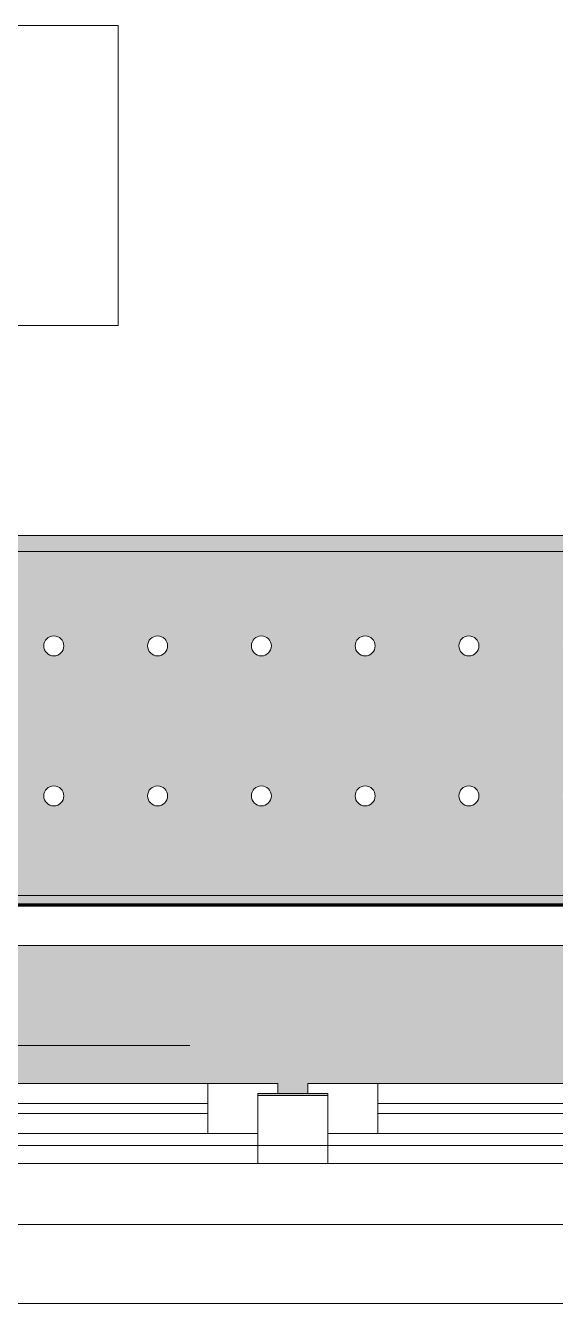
# Model space of a CAD drawing. Header units: millimetres. Extents: x -5426 to 189269, y -8553 to 29000.
# Drawn here: x 27008 to 27537, y -258 to 1020 of the extents above; entities that cross this region are included whole.
import ezdxf

# ---------------------------------------------------------------- set-up
doc = ezdxf.new("R2010")
doc.units = ezdxf.units.MM
doc.linetypes.add('Осевая', pattern=[3175, 635, -476.25, 1587.5, -476.25])
for name, color, linetype, lineweight in [('A-GLAZ', 7, 'Continuous', 9), ('A-GLAZ-1', 7, 'Continuous', 13), ('A-WALL-IDEN', 7, 'Continuous', 9), ('Оси-2', 7, 'Осевая', 9)]:
    doc.layers.add(name, color=color, linetype=linetype, lineweight=lineweight)
for name, color, linetype, lineweight, true_color in [('A-WALL-1', 7, 'Continuous', 9, 0xc0c0c0), ('I-WALL-3', 7, 'Continuous', 9, 0xc0c0c0), ('I-WALL-9', 7, 'Continuous', 53, 0xff80c0), ('S-WALL-ANLY', 7, 'Continuous', 13, 0x008040), ('Знаки-2', 9, 'Continuous', 9, 0x808080), ('Знаки-3', 7, 'Continuous', 9, 0xc1bbaf), ('Знаки-5', 7, 'Continuous', 9, 0xaba79f), ('Знаки-6', 7, 'Continuous', 9, 0xccc5b7), ('Знаки-7', 7, 'Continuous', 9, 0xd5cdbe), ('Знаки-8', 7, 'Continuous', 9, 0xd1cabb), ('Знаки-9', 7, 'Continuous', 9, 0xd4ccbd)]:
    doc.layers.add(name, color=color, linetype=linetype, lineweight=lineweight, true_color=true_color)
doc.layers.add('Знаки-4', color=7, linetype='Continuous', lineweight=9, transparency=0.5)

# ---------------------------------------------------------------- blocks, each defined once
blk = doc.blocks.new('120_Окно_СКБ_2Ст - 120_Окно_СКБ_2Ст 2800х2500_створка_-22445922-План отделки стен 3 этажа в осях 1-12')
at = {"layer": 'A-GLAZ'}
for p, q in [((1400, -57), (-1400, -57)), ((-1280, -107), (450, -107)), ((620, -107), (1280, -107)), ((450, -117), (-1280, -117)), ((520, -127), (550, -127)), ((1280, -117), (620, -117))]:
    blk.add_line(p, q, dxfattribs=at)
at = {"layer": 'A-GLAZ-1'}
for p, q in [((500, -127), (500, -57)), ((500, -57), (570, -57)), ((570, -57), (570, -127)), ((500, -87), (-1330, -87)), ((450, -137), (450, -87)), ((500, -127), (500, -87)), ((1330, -87), (570, -87)), ((570, -87), (570, -127)), ((620, -137), (620, -87)), ((570, -127), (500, -127)), ((520, -127), (500, -127)), ((520, -137), (520, -127)), ((570, -127), (550, -127)), ((550, -127), (550, -137)), ((-1350, -137), (520, -137)), ((520, -137), (-1350, -137)), ((550, -137), (1350, -137)), ((1350, -137), (550, -137))]:
    blk.add_line(p, q, dxfattribs=at)
blk = doc.blocks.new('Зашивка радиатора_ с перфорацией М4 - Зашивка радиатора_ с перфорацией М4-30943701-План отделки стен 3 этажа в осях 1-12')
at = {"layer": 'Знаки-4'}
h = blk.add_hatch(color=256, dxfattribs=at)
h.paths.add_polyline_path([(2278.6, 380), (2278.6, 378), (2298.6, 378), (2298.6, 368), (1498.6, 368), (1498.6, 378), (1518.6, 378), (1518.6, 380), (1448.6, 380), (1448.6, 378), (1468.6, 378), (1468.2, 368), (-401.4, 368), (-401.4, 378), (-381.4, 378), (-381.4, 380), (-430, 380), (-430, 230), (2328.6, 230), (2328.6, 378), (2330, 378), (2330, 380), (2298.6, 380)])
h.paths.add_polyline_path([(2330, 190), (-430, 190), (-430, 180), (2330, 180), (2330, 188.3)])
h = blk.add_hatch(color=256, dxfattribs=at)
h.paths.add_polyline_path([(2199, 180), (-430, 180), (-430, -179.9), (2330.2, -179.9), (2330.2, 180)])
h.paths.add_polyline_path([(1307.5, 90.4), (1312.5, 89), (1316.2, 85.4), (1317.5, 80.4), (1316.2, 75.4), (1312.5, 71.7), (1307.5, 70.4), (1302.5, 71.7), (1298.8, 75.4), (1297.5, 80.4), (1298.8, 85.4), (1302.5, 89), (1304.9, 90)])
h.paths.add_polyline_path([(1515, 90.4), (1520, 89), (1523.7, 85.4), (1525, 80.4), (1523.7, 75.4), (1520, 71.7), (1515, 70.4), (1510, 71.7), (1506.3, 75.4), (1505, 80.4), (1506.3, 85.4), (1510, 89), (1512.4, 90)])
h.paths.add_polyline_path([(1618.7, 90.4), (1623.7, 89), (1627.4, 85.4), (1628.7, 80.4), (1627.4, 75.4), (1623.7, 71.7), (1618.7, 70.4), (1613.7, 71.7), (1610.1, 75.4), (1608.7, 80.4), (1610.1, 85.4), (1613.7, 89), (1616.2, 90)])
h.paths.add_polyline_path([(2137.5, 90.4), (2142.5, 89), (2146.2, 85.4), (2147.5, 80.4), (2146.2, 75.4), (2142.5, 71.7), (2137.5, 70.4), (2132.5, 71.7), (2128.8, 75.4), (2127.5, 80.4), (2128.8, 85.4), (2132.5, 89), (2134.9, 90)])
h.paths.add_polyline_path([(2033.7, 90.4), (2038.7, 89), (2042.4, 85.4), (2043.7, 80.4), (2042.4, 75.4), (2038.7, 71.7), (2033.7, 70.4), (2028.7, 71.7), (2025.1, 75.4), (2023.7, 80.4), (2025.1, 85.4), (2028.7, 89), (2031.2, 90)])
h.paths.add_polyline_path([(1411.2, 90.4), (1416.2, 89), (1419.9, 85.4), (1421.2, 80.4), (1419.9, 75.4), (1416.2, 71.7), (1411.2, 70.4), (1406.2, 71.7), (1402.6, 75.4), (1401.2, 80.4), (1402.6, 85.4), (1406.2, 89), (1408.7, 90)])
h.paths.add_polyline_path([(996.2, 90.4), (1001.2, 89), (1004.9, 85.4), (1006.2, 80.4), (1004.9, 75.4), (1001.2, 71.7), (996.2, 70.4), (991.2, 71.7), (987.6, 75.4), (986.2, 80.4), (987.6, 85.4), (991.2, 89), (993.7, 90)])
h.paths.add_polyline_path([(1930, 90.4), (1935, 89), (1938.7, 85.4), (1940, 80.4), (1938.7, 75.4), (1935, 71.7), (1930, 70.4), (1925, 71.7), (1921.3, 75.4), (1920, 80.4), (1921.3, 85.4), (1925, 89), (1927.4, 90)])
h.paths.add_polyline_path([(1203.7, 90.4), (1208.7, 89), (1212.4, 85.4), (1213.7, 80.4), (1212.4, 75.4), (1208.7, 71.7), (1203.7, 70.4), (1198.7, 71.7), (1195.1, 75.4), (1193.7, 80.4), (1195.1, 85.4), (1198.7, 89), (1201.2, 90)])
h.paths.add_polyline_path([(892.5, 90.4), (897.5, 89), (901.2, 85.4), (902.5, 80.4), (901.2, 75.4), (897.5, 71.7), (892.5, 70.4), (887.5, 71.7), (883.8, 75.4), (882.5, 80.4), (883.8, 85.4), (887.5, 89), (889.9, 90)])
h.paths.add_polyline_path([(1100, 90.4), (1105, 89), (1108.7, 85.4), (1110, 80.4), (1108.7, 75.4), (1105, 71.7), (1100, 70.4), (1095, 71.7), (1091.3, 75.4), (1090, 80.4), (1091.3, 85.4), (1095, 89), (1097.4, 90)])
h.paths.add_polyline_path([(1826.2, 90.4), (1831.2, 89), (1834.9, 85.4), (1836.2, 80.4), (1834.9, 75.4), (1831.2, 71.7), (1826.2, 70.4), (1821.2, 71.7), (1817.6, 75.4), (1816.2, 80.4), (1817.6, 85.4), (1821.2, 89), (1823.7, 90)])
h.paths.add_polyline_path([(2241.2, 90.4), (2246.2, 89), (2249.9, 85.4), (2251.2, 80.4), (2249.9, 75.4), (2246.2, 71.7), (2241.2, 70.4), (2236.2, 71.7), (2232.6, 75.4), (2231.2, 80.4), (2232.6, 85.4), (2236.2, 89), (2238.7, 90)])
h.paths.add_polyline_path([(1722.5, 90.4), (1727.5, 89), (1731.2, 85.4), (1732.5, 80.4), (1731.2, 75.4), (1727.5, 71.7), (1722.5, 70.4), (1717.5, 71.7), (1713.8, 75.4), (1712.5, 80.4), (1713.8, 85.4), (1717.5, 89), (1719.9, 90)])
h.paths.add_polyline_path([(-145, 90.4), (-140, 89), (-136.3, 85.4), (-135, 80.4), (-136.3, 75.4), (-140, 71.7), (-145, 70.4), (-150, 71.7), (-153.7, 75.4), (-155, 80.4), (-153.7, 85.4), (-150, 89), (-147.6, 90)])
h.paths.add_polyline_path([(-248.8, 90.4), (-243.8, 89), (-240.1, 85.4), (-238.8, 80.4), (-240.1, 75.4), (-243.8, 71.7), (-248.8, 70.4), (-253.8, 71.7), (-257.4, 75.4), (-258.8, 80.4), (-257.4, 85.4), (-253.8, 89), (-251.3, 90)])
h.paths.add_polyline_path([(788.7, 90.4), (793.7, 89), (797.4, 85.4), (798.7, 80.4), (797.4, 75.4), (793.7, 71.7), (788.7, 70.4), (783.7, 71.7), (780.1, 75.4), (778.7, 80.4), (780.1, 85.4), (783.7, 89), (786.2, 90)])
h.paths.add_polyline_path([(270, 90.4), (275, 89), (278.7, 85.4), (280, 80.4), (278.7, 75.4), (275, 71.7), (270, 70.4), (265, 71.7), (261.3, 75.4), (260, 80.4), (261.3, 85.4), (265, 89), (267.4, 90)])
h.paths.add_polyline_path([(-41.3, 90.4), (-36.3, 89), (-32.6, 85.4), (-31.3, 80.4), (-32.6, 75.4), (-36.3, 71.7), (-41.3, 70.4), (-46.3, 71.7), (-49.9, 75.4), (-51.3, 80.4), (-49.9, 85.4), (-46.3, 89), (-43.8, 90)])
h.paths.add_polyline_path([(581.2, 90.4), (586.2, 89), (589.9, 85.4), (591.2, 80.4), (589.9, 75.4), (586.2, 71.7), (581.2, 70.4), (576.2, 71.7), (572.6, 75.4), (571.2, 80.4), (572.6, 85.4), (576.2, 89), (578.7, 90)])
h.paths.add_polyline_path([(477.5, 90.4), (482.5, 89), (486.2, 85.4), (487.5, 80.4), (486.2, 75.4), (482.5, 71.7), (477.5, 70.4), (472.5, 71.7), (468.8, 75.4), (467.5, 80.4), (468.8, 85.4), (472.5, 89), (474.9, 90)])
h.paths.add_polyline_path([(373.7, 90.4), (378.7, 89), (382.4, 85.4), (383.7, 80.4), (382.4, 75.4), (378.7, 71.7), (373.7, 70.4), (368.7, 71.7), (365.1, 75.4), (363.7, 80.4), (365.1, 85.4), (368.7, 89), (372.1, 90.1)])
h.paths.add_polyline_path([(-352.5, 90.4), (-347.5, 89), (-343.8, 85.4), (-342.5, 80.4), (-343.8, 75.4), (-347.5, 71.7), (-352.5, 70.4), (-357.5, 71.7), (-361.2, 75.4), (-362.5, 80.4), (-361.2, 85.4), (-357.5, 89), (-355.1, 90)])
h.paths.add_polyline_path([(685, 90.4), (690, 89), (693.7, 85.4), (695, 80.4), (693.7, 75.4), (690, 71.7), (685, 70.4), (680, 71.7), (676.3, 75.4), (675, 80.4), (676.3, 85.4), (680, 89), (682.4, 90)])
h.paths.add_polyline_path([(166.2, 90.4), (171.2, 89), (174.9, 85.4), (176.2, 80.4), (174.9, 75.4), (171.2, 71.7), (166.2, 70.4), (161.2, 71.7), (157.6, 75.4), (156.2, 80.4), (157.6, 85.4), (161.2, 89), (163.7, 90)])
h.paths.add_polyline_path([(62.5, 90.4), (67.5, 89), (71.2, 85.4), (72.5, 80.4), (71.2, 75.4), (67.5, 71.7), (62.5, 70.4), (57.5, 71.7), (53.8, 75.4), (52.5, 80.4), (53.8, 85.4), (57.5, 89), (59.9, 90)])
h.paths.add_polyline_path([(1826.2, -59.6), (1831.2, -61), (1834.9, -64.6), (1836.2, -69.6), (1834.9, -74.6), (1831.2, -78.3), (1826.2, -79.6), (1821.2, -78.3), (1817.6, -74.6), (1816.2, -69.6), (1817.6, -64.6), (1821.2, -61), (1823.7, -60)])
h.paths.add_polyline_path([(2241.2, -59.6), (2246.2, -61), (2249.9, -64.6), (2251.2, -69.6), (2249.9, -74.6), (2246.2, -78.3), (2241.2, -79.6), (2236.2, -78.3), (2232.6, -74.6), (2231.2, -69.6), (2232.6, -64.6), (2236.2, -61), (2238.7, -60)])
h.paths.add_polyline_path([(892.5, -59.6), (897.5, -61), (901.2, -64.6), (902.5, -69.6), (901.2, -74.6), (897.5, -78.3), (892.5, -79.6), (887.5, -78.3), (883.8, -74.6), (882.5, -69.6), (883.8, -64.6), (887.5, -61), (889.9, -60)])
h.paths.add_polyline_path([(1722.5, -59.6), (1727.5, -61), (1731.2, -64.6), (1732.5, -69.6), (1731.2, -74.6), (1727.5, -78.3), (1722.5, -79.6), (1717.5, -78.3), (1713.8, -74.6), (1712.5, -69.6), (1713.8, -64.6), (1717.5, -61), (1719.9, -60)])
h.paths.add_polyline_path([(1618.7, -59.6), (1623.7, -61), (1627.4, -64.6), (1628.7, -69.6), (1627.4, -74.6), (1623.7, -78.3), (1618.7, -79.6), (1613.7, -78.3), (1610.1, -74.6), (1608.7, -69.6), (1610.1, -64.6), (1613.7, -61), (1616.2, -60)])
h.paths.add_polyline_path([(1515, -59.6), (1520, -61), (1523.7, -64.6), (1525, -69.6), (1523.7, -74.6), (1520, -78.3), (1515, -79.6), (1510, -78.3), (1506.3, -74.6), (1505, -69.6), (1506.3, -64.6), (1510, -61), (1512.4, -60)])
h.paths.add_polyline_path([(1203.7, -59.6), (1208.7, -61), (1212.4, -64.6), (1213.7, -69.6), (1212.4, -74.6), (1208.7, -78.3), (1203.7, -79.6), (1198.7, -78.3), (1195.1, -74.6), (1193.7, -69.6), (1195.1, -64.6), (1198.7, -61), (1201.2, -60)])
h.paths.add_polyline_path([(1411.2, -59.6), (1416.2, -61), (1419.9, -64.6), (1421.2, -69.6), (1419.9, -74.6), (1416.2, -78.3), (1411.2, -79.6), (1406.2, -78.3), (1402.6, -74.6), (1401.2, -69.6), (1402.6, -64.6), (1406.2, -61), (1408.7, -60)])
h.paths.add_polyline_path([(2033.7, -59.6), (2038.7, -61), (2042.4, -64.6), (2043.7, -69.6), (2042.4, -74.6), (2038.7, -78.3), (2033.7, -79.6), (2028.7, -78.3), (2025.1, -74.6), (2023.7, -69.6), (2025.1, -64.6), (2028.7, -61), (2031.2, -60)])
h.paths.add_polyline_path([(788.7, -59.6), (793.7, -61), (797.4, -64.6), (798.7, -69.6), (797.4, -74.6), (793.7, -78.3), (788.7, -79.6), (783.7, -78.3), (780.1, -74.6), (778.7, -69.6), (780.1, -64.6), (783.7, -61), (786.2, -60)])
h.paths.add_polyline_path([(1100, -59.6), (1105, -61), (1108.7, -64.6), (1110, -69.6), (1108.7, -74.6), (1105, -78.3), (1100, -79.6), (1095, -78.3), (1091.3, -74.6), (1090, -69.6), (1091.3, -64.6), (1095, -61), (1097.4, -60)])
h.paths.add_polyline_path([(1307.5, -59.6), (1312.5, -61), (1316.2, -64.6), (1317.5, -69.6), (1316.2, -74.6), (1312.5, -78.3), (1307.5, -79.6), (1302.5, -78.3), (1298.8, -74.6), (1297.5, -69.6), (1298.8, -64.6), (1302.5, -61), (1304.9, -60)])
h.paths.add_polyline_path([(1930, -59.6), (1935, -61), (1938.7, -64.6), (1940, -69.6), (1938.7, -74.6), (1935, -78.3), (1930, -79.6), (1924.9, -78.3), (1921.3, -74.6), (1920, -69.6), (1921.3, -64.6), (1925, -61), (1927.4, -60)])
h.paths.add_polyline_path([(996.2, -59.6), (1001.2, -61), (1004.9, -64.6), (1006.2, -69.6), (1004.9, -74.6), (1001.2, -78.3), (996.2, -79.6), (991.2, -78.3), (987.6, -74.6), (986.2, -69.6), (987.6, -64.6), (991.2, -61), (993.7, -60)])
h.paths.add_polyline_path([(2137.5, -59.6), (2142.5, -61), (2146.2, -64.6), (2147.5, -69.6), (2146.2, -74.6), (2142.5, -78.3), (2137.5, -79.6), (2132.5, -78.3), (2128.8, -74.6), (2127.5, -69.6), (2128.8, -64.6), (2132.5, -61), (2134.9, -60)])
h.paths.add_polyline_path([(-248.8, -59.6), (-243.8, -61), (-240.1, -64.6), (-238.8, -69.6), (-240.1, -74.6), (-243.8, -78.3), (-248.8, -79.6), (-253.8, -78.3), (-257.4, -74.6), (-258.8, -69.6), (-257.4, -64.6), (-253.8, -61), (-251.3, -60)])
h.paths.add_polyline_path([(62.5, -59.6), (67.5, -61), (71.2, -64.6), (72.5, -69.6), (71.2, -74.6), (67.5, -78.3), (62.5, -79.6), (57.5, -78.3), (53.8, -74.6), (52.5, -69.6), (53.8, -64.6), (57.5, -61), (59.9, -60)])
h.paths.add_polyline_path([(166.2, -59.6), (171.2, -61), (174.9, -64.6), (176.2, -69.6), (174.9, -74.6), (171.2, -78.3), (166.2, -79.6), (161.2, -78.3), (157.6, -74.6), (156.2, -69.6), (157.6, -64.6), (161.2, -61), (163.7, -60)])
h.paths.add_polyline_path([(-145, -59.6), (-140, -61), (-136.3, -64.6), (-135, -69.6), (-136.3, -74.6), (-140, -78.3), (-145, -79.6), (-150, -78.3), (-153.7, -74.6), (-155, -69.6), (-153.7, -64.6), (-150, -61), (-147.6, -60)])
h.paths.add_polyline_path([(373.7, -59.6), (378.7, -61), (382.4, -64.6), (383.7, -69.6), (382.4, -74.6), (378.7, -78.3), (373.7, -79.6), (368.7, -78.3), (365.1, -74.6), (363.7, -69.6), (365.1, -64.6), (368.7, -61), (372.1, -59.9)])
h.paths.add_polyline_path([(270, -59.6), (275, -61), (278.7, -64.6), (280, -69.6), (278.7, -74.6), (275, -78.3), (270, -79.6), (265, -78.3), (261.3, -74.6), (260, -69.6), (261.3, -64.6), (265, -61), (267.4, -60)])
h.paths.add_polyline_path([(477.5, -59.6), (482.5, -61), (486.2, -64.6), (487.5, -69.6), (486.2, -74.6), (482.5, -78.3), (477.5, -79.6), (472.5, -78.3), (468.8, -74.6), (467.5, -69.6), (468.8, -64.6), (472.5, -61), (474.9, -60)])
h.paths.add_polyline_path([(-41.3, -59.6), (-36.3, -61), (-32.6, -64.6), (-31.3, -69.6), (-32.6, -74.6), (-36.3, -78.3), (-41.3, -79.6), (-46.3, -78.3), (-49.9, -74.6), (-51.3, -69.6), (-49.9, -64.6), (-46.3, -61), (-43.8, -60)])
h.paths.add_polyline_path([(685, -59.6), (690, -61), (693.7, -64.6), (695, -69.6), (693.7, -74.6), (690, -78.3), (685, -79.6), (680, -78.3), (676.3, -74.6), (675, -69.6), (676.3, -64.6), (680, -61), (682.4, -60)])
h.paths.add_polyline_path([(581.2, -59.6), (586.2, -61), (589.9, -64.6), (591.2, -69.6), (589.9, -74.6), (586.2, -78.3), (581.2, -79.6), (576.2, -78.3), (572.6, -74.6), (571.2, -69.6), (572.6, -64.6), (576.2, -61), (578.7, -60)])
h.paths.add_polyline_path([(-352.5, -59.6), (-347.5, -61), (-343.8, -64.6), (-342.5, -69.6), (-343.8, -74.6), (-347.5, -78.3), (-352.5, -79.6), (-357.5, -78.3), (-361.2, -74.6), (-362.5, -69.6), (-361.2, -64.6), (-357.5, -61), (-355.1, -60)])
for points in [[(2318, -163.9), (-430, -163.9), (-430, -179.9), (2330, -179.6), (2329.4, -163.9), (2318.5, -163.9)], [(1306, -163.9), (1281, -163.9), (1281.7, -179.9), (1321, -179.9), (1320.3, -163.9), (1306.2, -163.9)], [(1306, -163.9), (1281, -163.9), (1281.7, -179.9), (1321, -179.9), (1320.3, -163.9), (1306.2, -163.9)], [(1301, -163.9), (1291, -163.9), (1291.3, -179.9), (1311, -179.9), (1310.7, -163.9), (1303.6, -163.9)], [(1301, -163.9), (1291, -163.9), (1291.3, -179.9), (1311, -179.9), (1310.7, -163.9), (1303.6, -163.9)], [(1401, -163.9), (1381, -163.9), (1381.7, -179.9), (1421, -179.9), (1420.3, -163.9), (1406.2, -163.9)], [(1396, -163.9), (1381, -163.9), (1381.7, -179.9), (1421, -179.9), (1420.3, -163.9), (1398.4, -163.9)], [(1401, -163.9), (1391, -163.9), (1391.3, -179.9), (1411, -179.9), (1410.7, -163.9), (1403.6, -163.9)], [(1401, -163.9), (1391, -163.9), (1391.3, -179.9), (1411, -179.9), (1410.7, -163.9), (1403.6, -163.9)], [(1501, -163.9), (1481, -163.9), (1481.7, -179.9), (1521, -179.9), (1520.3, -163.9), (1506.2, -163.9)], [(1496, -163.9), (1481, -163.9), (1481.7, -179.9), (1521, -179.9), (1520.3, -163.9), (1498.4, -163.9)], [(1501, -163.9), (1491, -163.9), (1491.3, -179.9), (1511, -179.9), (1510.7, -163.9), (1503.6, -163.9)], [(1501, -163.9), (1491, -163.9), (1491.3, -179.9), (1511, -179.9), (1510.7, -163.9), (1503.6, -163.9)], [(1606, -163.9), (1581, -163.9), (1581.7, -179.9), (1621, -179.9), (1620.3, -163.9), (1606.2, -163.9)], [(1606, -163.9), (1581, -163.9), (1581.7, -179.9), (1621, -179.9), (1620.3, -163.9), (1606.2, -163.9)], [(1601, -163.9), (1591, -163.9), (1591.3, -179.9), (1611, -179.9), (1610.7, -163.9), (1603.6, -163.9)], [(1601, -163.9), (1591, -163.9), (1591.3, -179.9), (1611, -179.9), (1610.7, -163.9), (1603.6, -163.9)], [(1701, -163.9), (1681, -163.9), (1681.7, -179.9), (1721, -179.9), (1720.3, -163.9), (1706.2, -163.9)], [(1696, -163.9), (1681, -163.9), (1681.7, -179.9), (1721, -179.9), (1720.3, -163.9), (1698.4, -163.9)], [(1701, -163.9), (1691, -163.9), (1691.3, -179.9), (1711, -179.9), (1710.7, -163.9), (1703.6, -163.9)], [(1701, -163.9), (1691, -163.9), (1691.3, -179.9), (1711, -179.9), (1710.7, -163.9), (1703.6, -163.9)]]:
    blk.add_hatch(color=256, dxfattribs=at).paths.add_polyline_path(points)
at = {"layer": 'Знаки-2'}
for p, q in [((1518.6, 380), (1448.6, 380)), ((-430, 180), (2330, 180)), ((2330.2, 180), (-430, 180)), ((-430, -179.9), (2330.2, -179.9))]:
    blk.add_line(p, q, dxfattribs=at)
for centre, start, end in [((1307.5, 80.4), 0, 180), ((1411.2, 80.4), 0, 180), ((1515, 80.4), 0, 180), ((1618.7, 80.4), 0, 180), ((1722.5, 80.4), 0, 180), ((1307.5, 80.4), 180, 360), ((1411.2, 80.4), 180, 0), ((1515, 80.4), 180, 0), ((1618.7, 80.4), 180, 0), ((1722.5, 80.4), 180, 0), ((1307.5, -69.6), 0, 180), ((1411.2, -69.6), 0, 180), ((1515, -69.6), 0, 180), ((1618.7, -69.6), 0, 180), ((1722.5, -69.6), 0, 180), ((1307.5, -69.6), 180, 0), ((1411.2, -69.6), 180, 0), ((1515, -69.6), 180, 0), ((1618.7, -69.6), 180, 0), ((1722.5, -69.6), 180, 0)]:
    blk.add_arc(centre, 10, start, end, dxfattribs=at)
at = {"layer": 'Знаки-3'}
for p, q in [((2330, 180), (-430, 180)), ((-430, 180), (2330, 180)), ((1181, -163.9), (1221, -163.9)), ((1221, -163.9), (1181, -163.9)), ((1281, -163.9), (1221, -163.9)), ((1281, -163.9), (1291, -163.9)), ((1291, -163.9), (1281, -163.9)), ((1291, -163.9), (1311, -163.9)), ((1311, -163.9), (1291, -163.9)), ((1311, -163.9), (1321, -163.9)), ((1321, -163.9), (1311, -163.9)), ((1381, -163.9), (1321, -163.9)), ((1381, -163.9), (1421, -163.9)), ((1421, -163.9), (1381, -163.9)), ((1481, -163.9), (1421, -163.9)), ((1481, -163.9), (1521, -163.9)), ((1521, -163.9), (1481, -163.9)), ((1581, -163.9), (1521, -163.9)), ((1581, -163.9), (1591, -163.9)), ((1591, -163.9), (1581, -163.9)), ((1591, -163.9), (1611, -163.9)), ((1611, -163.9), (1591, -163.9)), ((1611, -163.9), (1621, -163.9)), ((1621, -163.9), (1611, -163.9)), ((1681, -163.9), (1621, -163.9)), ((1681, -163.9), (1721, -163.9)), ((1721, -163.9), (1681, -163.9)), ((1781, -163.9), (1721, -163.9)), ((1181, -179.9), (1221, -179.9)), ((1221, -179.9), (1181, -179.9)), ((1221, -179.9), (1281, -179.9)), ((1281, -179.9), (1291, -179.9)), ((1291, -179.9), (1281, -179.9)), ((1291, -179.9), (1311, -179.9)), ((1311, -179.9), (1291, -179.9)), ((1311, -179.9), (1321, -179.9)), ((1321, -179.9), (1311, -179.9)), ((1321, -179.9), (1381, -179.9)), ((1381, -179.9), (1421, -179.9)), ((1421, -179.9), (1381, -179.9)), ((1421, -179.9), (1481, -179.9)), ((1481, -179.9), (1521, -179.9)), ((1521, -179.9), (1481, -179.9)), ((1521, -179.9), (1581, -179.9)), ((1581, -179.9), (1591, -179.9)), ((1591, -179.9), (1581, -179.9)), ((1591, -179.9), (1611, -179.9)), ((1611, -179.9), (1591, -179.9)), ((1611, -179.9), (1621, -179.9)), ((1621, -179.9), (1611, -179.9)), ((1621, -179.9), (1681, -179.9)), ((1681, -179.9), (1721, -179.9)), ((1721, -179.9), (1681, -179.9)), ((1721, -179.9), (1781, -179.9))]:
    blk.add_line(p, q, dxfattribs=at)
at = {"layer": 'Знаки-5'}
for p, q in [((1448.6, 380), (1518.6, 380)), ((-384.5, -163.9), (2282.9, -163.9)), ((2329.4, -179.9), (-430, -179.9)), ((2329.4, -179.9), (-430, -179.9))]:
    blk.add_line(p, q, dxfattribs=at)
for centre, start, end in [((1307.5, 80.4), 0, 180), ((1411.2, 80.4), 0, 180), ((1515, 80.4), 0, 180), ((1618.7, 80.4), 0, 180), ((1722.5, 80.4), 0, 180), ((1307.5, 80.4), 180, 360), ((1411.2, 80.4), 180, 360), ((1515, 80.4), 180, 360), ((1618.7, 80.4), 180, 360), ((1722.5, 80.4), 180, 360), ((1307.5, -69.6), 0, 180), ((1411.2, -69.6), 0, 180), ((1515, -69.6), 0, 180), ((1618.7, -69.6), 0, 180), ((1722.5, -69.6), 0, 180), ((1307.5, -69.6), 180, 360), ((1411.2, -69.6), 180, 360), ((1515, -69.6), 180, 360), ((1618.7, -69.6), 180, 360), ((1722.5, -69.6), 180, 360)]:
    blk.add_arc(centre, 10, start, end, dxfattribs=at)
at = {"layer": 'Знаки-6'}
for p, q in [((1211, -163.9), (1221, -163.9)), ((1221, -163.9), (1211, -163.9)), ((1281, -163.9), (1291, -163.9)), ((1281.7, -163.9), (1281, -163.9)), ((1291, -163.9), (1281.7, -163.9)), ((1292.3, -163.9), (1295.8, -163.9)), ((1295.8, -163.9), (1292.3, -163.9)), ((1296, -163.9), (1306, -163.9)), ((1306, -163.9), (1296, -163.9)), ((1306.2, -163.9), (1309.7, -163.9)), ((1309.7, -163.9), (1306.2, -163.9)), ((1311, -163.9), (1321, -163.9)), ((1321, -163.9), (1311, -163.9)), ((1381, -163.9), (1391, -163.9)), ((1391, -163.9), (1381, -163.9)), ((1391, -163.9), (1391.3, -163.9)), ((1395.8, -163.9), (1391, -163.9)), ((1391.3, -163.9), (1395.8, -163.9)), ((1396, -163.9), (1401, -163.9)), ((1406, -163.9), (1396, -163.9)), ((1401, -163.9), (1406, -163.9)), ((1406.2, -163.9), (1410.7, -163.9)), ((1411, -163.9), (1406.2, -163.9)), ((1410.7, -163.9), (1411, -163.9)), ((1411, -163.9), (1415.1, -163.9)), ((1421, -163.9), (1411, -163.9)), ((1415.1, -163.9), (1420.3, -163.9)), ((1420.3, -163.9), (1421, -163.9)), ((1481, -163.9), (1491, -163.9)), ((1491, -163.9), (1481, -163.9)), ((1491, -163.9), (1492.3, -163.9)), ((1495.8, -163.9), (1491, -163.9)), ((1492.3, -163.9), (1495.8, -163.9)), ((1496, -163.9), (1506, -163.9)), ((1501, -163.9), (1496, -163.9)), ((1503.6, -163.9), (1501, -163.9)), ((1506, -163.9), (1503.6, -163.9)), ((1506.2, -163.9), (1509.7, -163.9)), ((1508.1, -163.9), (1506.2, -163.9)), ((1511, -163.9), (1508.1, -163.9)), ((1509.7, -163.9), (1510.7, -163.9)), ((1510.7, -163.9), (1511, -163.9)), ((1511, -163.9), (1521, -163.9)), ((1521, -163.9), (1511, -163.9)), ((1581, -163.9), (1591, -163.9)), ((1591, -163.9), (1581, -163.9)), ((1592.3, -163.9), (1595.8, -163.9)), ((1595.8, -163.9), (1592.3, -163.9)), ((1596, -163.9), (1606, -163.9)), ((1606, -163.9), (1596, -163.9)), ((1606.2, -163.9), (1609.7, -163.9)), ((1609.7, -163.9), (1606.2, -163.9)), ((1611, -163.9), (1621, -163.9)), ((1621, -163.9), (1611, -163.9)), ((1681, -163.9), (1691, -163.9)), ((1691, -163.9), (1681, -163.9)), ((1691, -163.9), (1695.8, -163.9)), ((1695.8, -163.9), (1691, -163.9)), ((1696, -163.9), (1706, -163.9)), ((1706, -163.9), (1696, -163.9)), ((1706.2, -163.9), (1710.7, -163.9)), ((1710.7, -163.9), (1706.2, -163.9)), ((1710.7, -163.9), (1711, -163.9)), ((1711, -163.9), (1710.7, -163.9)), ((1711, -163.9), (1715.1, -163.9)), ((1721, -163.9), (1711, -163.9)), ((1715.1, -163.9), (1721, -163.9)), ((1211, -179.9), (1221, -179.9)), ((1221, -179.9), (1211, -179.9)), ((1281, -179.9), (1281.7, -179.9)), ((1291, -179.9), (1281, -179.9)), ((1281.7, -179.9), (1291, -179.9)), ((1292.3, -179.9), (1295.8, -179.9)), ((1295.8, -179.9), (1292.3, -179.9)), ((1296, -179.9), (1306, -179.9)), ((1306, -179.9), (1296, -179.9)), ((1306.2, -179.9), (1309.7, -179.9)), ((1309.7, -179.9), (1306.2, -179.9)), ((1311, -179.9), (1321, -179.9)), ((1321, -179.9), (1311, -179.9)), ((1381, -179.9), (1391, -179.9)), ((1391, -179.9), (1381, -179.9)), ((1391, -179.9), (1395.8, -179.9)), ((1395.8, -179.9), (1391, -179.9)), ((1396, -179.9), (1406, -179.9)), ((1406, -179.9), (1396, -179.9)), ((1406.2, -179.9), (1411, -179.9)), ((1411, -179.9), (1406.2, -179.9)), ((1411, -179.9), (1421, -179.9)), ((1420.3, -179.9), (1411, -179.9)), ((1421, -179.9), (1420.3, -179.9)), ((1481, -179.9), (1491, -179.9)), ((1491, -179.9), (1481, -179.9)), ((1491, -179.9), (1495.8, -179.9)), ((1495.8, -179.9), (1491, -179.9)), ((1496, -179.9), (1506, -179.9)), ((1506, -179.9), (1496, -179.9)), ((1506.2, -179.9), (1511, -179.9)), ((1511, -179.9), (1506.2, -179.9)), ((1511, -179.9), (1521, -179.9)), ((1521, -179.9), (1511, -179.9)), ((1581, -179.9), (1591, -179.9)), ((1591, -179.9), (1581, -179.9)), ((1592.3, -179.9), (1595.8, -179.9)), ((1595.8, -179.9), (1592.3, -179.9)), ((1596, -179.9), (1606, -179.9)), ((1606, -179.9), (1596, -179.9)), ((1606.2, -179.9), (1609.7, -179.9)), ((1609.7, -179.9), (1606.2, -179.9)), ((1611, -179.9), (1621, -179.9)), ((1621, -179.9), (1611, -179.9)), ((1681, -179.9), (1691, -179.9)), ((1691, -179.9), (1681, -179.9)), ((1691, -179.9), (1691.3, -179.9)), ((1695.8, -179.9), (1691, -179.9)), ((1691.3, -179.9), (1695.8, -179.9)), ((1696, -179.9), (1706, -179.9)), ((1706, -179.9), (1696, -179.9)), ((1706.2, -179.9), (1708.1, -179.9)), ((1710.7, -179.9), (1706.2, -179.9)), ((1708.1, -179.9), (1711, -179.9)), ((1711, -179.9), (1710.7, -179.9)), ((1711, -179.9), (1721, -179.9)), ((1721, -179.9), (1711, -179.9))]:
    blk.add_line(p, q, dxfattribs=at)
at = {"layer": 'Знаки-7'}
for p, q in [((1295.8, -163.9), (1292.3, -163.9)), ((1306, -163.9), (1296, -163.9)), ((1309.7, -163.9), (1306.2, -163.9)), ((1395.8, -163.9), (1392.3, -163.9)), ((1406, -163.9), (1396, -163.9)), ((1409.7, -163.9), (1406.2, -163.9)), ((1495.8, -163.9), (1492.3, -163.9)), ((1506, -163.9), (1496, -163.9)), ((1509.7, -163.9), (1506.2, -163.9)), ((1595.8, -163.9), (1592.3, -163.9)), ((1606, -163.9), (1596, -163.9)), ((1609.7, -163.9), (1606.2, -163.9)), ((1695.8, -163.9), (1692.3, -163.9)), ((1706, -163.9), (1696, -163.9)), ((1709.7, -163.9), (1706.2, -163.9)), ((1292.3, -179.9), (1295.8, -179.9)), ((1296, -179.9), (1306, -179.9)), ((1306.2, -179.9), (1309.7, -179.9)), ((1392.3, -179.9), (1395.8, -179.9)), ((1396, -179.9), (1406, -179.9)), ((1406.2, -179.9), (1409.7, -179.9)), ((1492.3, -179.9), (1495.8, -179.9)), ((1496, -179.9), (1506, -179.9)), ((1506.2, -179.9), (1509.7, -179.9)), ((1592.3, -179.9), (1595.8, -179.9)), ((1596, -179.9), (1606, -179.9)), ((1606.2, -179.9), (1609.7, -179.9)), ((1692.3, -179.9), (1695.8, -179.9)), ((1696, -179.9), (1706, -179.9)), ((1706.2, -179.9), (1709.7, -179.9))]:
    blk.add_line(p, q, dxfattribs=at)
at = {"layer": 'Знаки-8'}
for p, q in [((1291, -163.9), (1281.7, -163.9)), ((1291, -163.9), (1295.8, -163.9)), ((1295.8, -163.9), (1291, -163.9)), ((1296, -163.9), (1306, -163.9)), ((1306, -163.9), (1296, -163.9)), ((1306.2, -163.9), (1311, -163.9)), ((1311, -163.9), (1306.2, -163.9)), ((1320.3, -163.9), (1311, -163.9)), ((1391, -163.9), (1381.7, -163.9)), ((1391, -163.9), (1395.8, -163.9)), ((1395.8, -163.9), (1391, -163.9)), ((1396, -163.9), (1406, -163.9)), ((1406, -163.9), (1396, -163.9)), ((1406.2, -163.9), (1411, -163.9)), ((1411, -163.9), (1406.2, -163.9)), ((1420.3, -163.9), (1411, -163.9)), ((1491, -163.9), (1481.7, -163.9)), ((1492.3, -163.9), (1495.8, -163.9)), ((1495.8, -163.9), (1492.3, -163.9)), ((1496, -163.9), (1506, -163.9)), ((1506, -163.9), (1496, -163.9)), ((1506.2, -163.9), (1509.7, -163.9)), ((1509.7, -163.9), (1506.2, -163.9)), ((1520.3, -163.9), (1511, -163.9)), ((1591, -163.9), (1581.7, -163.9)), ((1591, -163.9), (1595.8, -163.9)), ((1593.9, -163.9), (1591, -163.9)), ((1595.8, -163.9), (1593.9, -163.9)), ((1596, -163.9), (1606, -163.9)), ((1603.6, -163.9), (1596, -163.9)), ((1606, -163.9), (1603.6, -163.9)), ((1606.2, -163.9), (1608.1, -163.9)), ((1611, -163.9), (1606.2, -163.9)), ((1608.1, -163.9), (1611, -163.9)), ((1620.3, -163.9), (1611, -163.9)), ((1691, -163.9), (1681.7, -163.9)), ((1691, -163.9), (1695.8, -163.9)), ((1695.8, -163.9), (1691, -163.9)), ((1696, -163.9), (1706, -163.9)), ((1706, -163.9), (1696, -163.9)), ((1706.2, -163.9), (1711, -163.9)), ((1711, -163.9), (1706.2, -163.9)), ((1720.3, -163.9), (1711, -163.9)), ((1281.7, -179.9), (1291, -179.9)), ((1291, -179.9), (1295.8, -179.9)), ((1295.8, -179.9), (1291, -179.9)), ((1296, -179.9), (1298.4, -179.9)), ((1306, -179.9), (1296, -179.9)), ((1298.4, -179.9), (1306, -179.9)), ((1306.2, -179.9), (1311, -179.9)), ((1311, -179.9), (1306.2, -179.9)), ((1311, -179.9), (1320.3, -179.9)), ((1381.7, -179.9), (1391, -179.9)), ((1391, -179.9), (1393.9, -179.9)), ((1395.8, -179.9), (1391, -179.9)), ((1393.9, -179.9), (1395.8, -179.9)), ((1396, -179.9), (1403.6, -179.9)), ((1406, -179.9), (1396, -179.9)), ((1403.6, -179.9), (1406, -179.9)), ((1406.2, -179.9), (1411, -179.9)), ((1410.7, -179.9), (1406.2, -179.9)), ((1411, -179.9), (1410.7, -179.9)), ((1411, -179.9), (1420.3, -179.9)), ((1481.7, -179.9), (1491, -179.9)), ((1492.3, -179.9), (1495.8, -179.9)), ((1495.8, -179.9), (1492.3, -179.9)), ((1496, -179.9), (1506, -179.9)), ((1506, -179.9), (1496, -179.9)), ((1506.2, -179.9), (1509.7, -179.9)), ((1509.7, -179.9), (1506.2, -179.9)), ((1511, -179.9), (1520.3, -179.9)), ((1581.7, -179.9), (1591, -179.9)), ((1591, -179.9), (1591.3, -179.9)), ((1595.8, -179.9), (1591, -179.9)), ((1591.3, -179.9), (1592.3, -179.9)), ((1592.3, -179.9), (1593.9, -179.9)), ((1593.9, -179.9), (1595.8, -179.9)), ((1596, -179.9), (1598.4, -179.9)), ((1606, -179.9), (1596, -179.9)), ((1598.4, -179.9), (1601, -179.9)), ((1601, -179.9), (1603.6, -179.9)), ((1603.6, -179.9), (1606, -179.9)), ((1606.2, -179.9), (1608.1, -179.9)), ((1611, -179.9), (1606.2, -179.9)), ((1608.1, -179.9), (1611, -179.9)), ((1611, -179.9), (1620.3, -179.9)), ((1681.7, -179.9), (1691, -179.9)), ((1691, -179.9), (1695.8, -179.9)), ((1695.8, -179.9), (1691, -179.9)), ((1696, -179.9), (1698.4, -179.9)), ((1698.4, -179.9), (1696, -179.9)), ((1698.4, -179.9), (1706, -179.9)), ((1706, -179.9), (1698.4, -179.9)), ((1706.2, -179.9), (1709.7, -179.9)), ((1710.7, -179.9), (1706.2, -179.9)), ((1709.7, -179.9), (1711, -179.9)), ((1711, -179.9), (1710.7, -179.9)), ((1711, -179.9), (1720.3, -179.9))]:
    blk.add_line(p, q, dxfattribs=at)
at = {"layer": 'Знаки-9'}
for p, q in [((1292.3, -163.9), (1295.8, -163.9)), ((1295.8, -163.9), (1292.3, -163.9)), ((1296, -163.9), (1306, -163.9)), ((1306, -163.9), (1296, -163.9)), ((1306.2, -163.9), (1309.7, -163.9)), ((1309.7, -163.9), (1306.2, -163.9)), ((1392.3, -163.9), (1395.8, -163.9)), ((1395.8, -163.9), (1392.3, -163.9)), ((1396, -163.9), (1406, -163.9)), ((1406, -163.9), (1396, -163.9)), ((1406.2, -163.9), (1409.7, -163.9)), ((1409.7, -163.9), (1406.2, -163.9)), ((1491, -163.9), (1491.3, -163.9)), ((1495.8, -163.9), (1491, -163.9)), ((1491.3, -163.9), (1493.9, -163.9)), ((1493.9, -163.9), (1495.8, -163.9)), ((1496, -163.9), (1498.4, -163.9)), ((1506, -163.9), (1496, -163.9)), ((1498.4, -163.9), (1503.6, -163.9)), ((1503.6, -163.9), (1506, -163.9)), ((1506.2, -163.9), (1511, -163.9)), ((1511, -163.9), (1506.2, -163.9)), ((1592.3, -163.9), (1595.8, -163.9)), ((1595.8, -163.9), (1592.3, -163.9)), ((1596, -163.9), (1606, -163.9)), ((1606, -163.9), (1596, -163.9)), ((1606.2, -163.9), (1609.7, -163.9)), ((1609.7, -163.9), (1606.2, -163.9)), ((1692.3, -163.9), (1695.8, -163.9)), ((1695.8, -163.9), (1692.3, -163.9)), ((1696, -163.9), (1706, -163.9)), ((1706, -163.9), (1696, -163.9)), ((1706.2, -163.9), (1709.7, -163.9)), ((1709.7, -163.9), (1706.2, -163.9)), ((1292.3, -179.9), (1295.8, -179.9)), ((1295.8, -179.9), (1292.3, -179.9)), ((1296, -179.9), (1306, -179.9)), ((1306, -179.9), (1296, -179.9)), ((1306.2, -179.9), (1309.7, -179.9)), ((1309.7, -179.9), (1306.2, -179.9)), ((1392.3, -179.9), (1395.8, -179.9)), ((1395.8, -179.9), (1392.3, -179.9)), ((1396, -179.9), (1406, -179.9)), ((1406, -179.9), (1396, -179.9)), ((1406.2, -179.9), (1409.7, -179.9)), ((1409.7, -179.9), (1406.2, -179.9)), ((1491, -179.9), (1495.8, -179.9)), ((1495.8, -179.9), (1491, -179.9)), ((1496, -179.9), (1498.4, -179.9)), ((1501, -179.9), (1496, -179.9)), ((1498.4, -179.9), (1506, -179.9)), ((1506, -179.9), (1501, -179.9)), ((1506.2, -179.9), (1511, -179.9)), ((1509.7, -179.9), (1506.2, -179.9)), ((1511, -179.9), (1509.7, -179.9)), ((1592.3, -179.9), (1595.8, -179.9)), ((1595.8, -179.9), (1592.3, -179.9)), ((1596, -179.9), (1606, -179.9)), ((1606, -179.9), (1596, -179.9)), ((1606.2, -179.9), (1609.7, -179.9)), ((1609.7, -179.9), (1606.2, -179.9)), ((1692.3, -179.9), (1695.8, -179.9)), ((1695.8, -179.9), (1692.3, -179.9)), ((1696, -179.9), (1706, -179.9)), ((1706, -179.9), (1696, -179.9)), ((1706.2, -179.9), (1709.7, -179.9)), ((1709.7, -179.9), (1706.2, -179.9))]:
    blk.add_line(p, q, dxfattribs=at)
blk = doc.blocks.new('М_стена_0001 - Типоразмер_без рамки-25382661-План отделки стен 3 этажа в осях 1-12')
at = {"layer": 'A-WALL-IDEN'}
for p, q in [((3.258, 1.523), (-3.273, 1.523)), ((-3.273, 1.523), (-3.273, -1.477)), ((3.258, -1.477), (3.258, 1.523)), ((-3.273, -1.477), (3.258, -1.477))]:
    blk.add_line(p, q, dxfattribs=at)

msp = doc.modelspace()

# ---------------------------------------------------------------- linework, layer by layer
at = {"layer": 'A-WALL-1'}
msp.add_line((12010, -258), (29982.8, -258), dxfattribs=at)
at = {"layer": 'I-WALL-3'}
for p, q in [((29209.7, 100), (26409.7, 100)), ((29209.7, -100), (26409.7, -100))]:
    msp.add_line(p, q, dxfattribs=at)
at = {"layer": 'I-WALL-9'}
for p, q in [((26429.7, 141), (29146.8, 141)), ((29139.7, 140), (26429.7, 140))]:
    msp.add_line(p, q, dxfattribs=at)
at = {"layer": 'S-WALL-ANLY'}
for p, q in [((29209.7, -179), (26409.7, -179)), ((26409.7, -179), (29209.7, -179))]:
    msp.add_line(p, q, dxfattribs=at)
at = {"layer": 'Оси-2'}
msp.add_line((-2038.2, 0), (36260, 0), dxfattribs=at)

# ---------------------------------------------------------------- block references
at = {"layer": 'A-GLAZ', "rotation": 180}
msp.add_blockref('120_Окно_СКБ_2Ст - 120_Окно_СКБ_2Ст 2800х2500_створка_-22445922-План отделки стен 3 этажа в осях 1-12', (27809.7, -175), dxfattribs=at)
at = {"layer": 'A-WALL-IDEN', "xscale": 99.99999999999993, "yscale": 99.99999999999993, "zscale": 99.99999999999993}
msp.add_blockref('М_стена_0001 - Типоразмер_без рамки-25382661-План отделки стен 3 этажа в осях 1-12', (26774.2, 867.7), dxfattribs=at)
at = {"layer": 'Знаки-8', "rotation": 180}
msp.add_blockref('Зашивка радиатора_ с перфорацией М4 - Зашивка радиатора_ с перфорацией М4-30943701-План отделки стен 3 этажа в осях 1-12', (28758.3, 330), dxfattribs=at)

doc.saveas('drawing.dxf')
